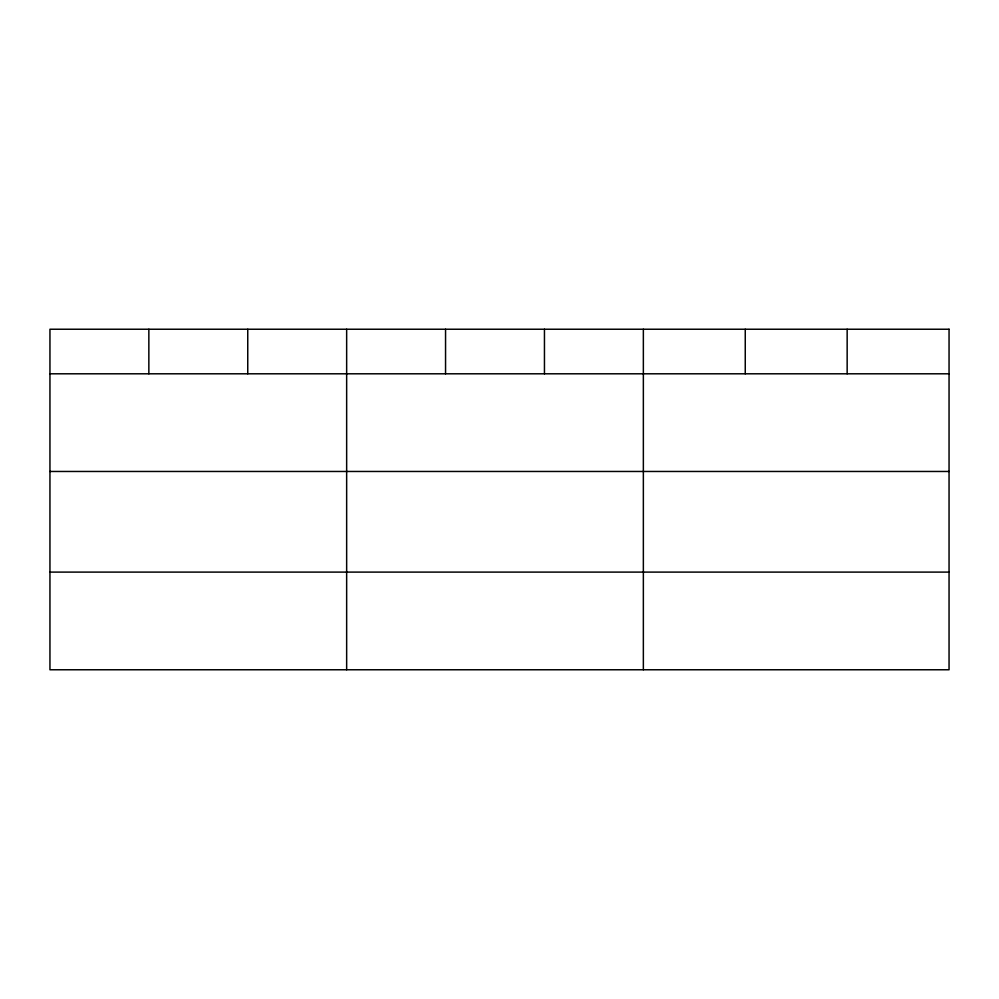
<?xml version="1.0" encoding="UTF-8"?>
<svg xmlns="http://www.w3.org/2000/svg" width="999" height="999" viewBox="0 0 999 999"><rect width="100%" height="100%" fill="white"/><g stroke="black" fill="none" stroke-linecap="round" stroke-linejoin="round"><path stroke-width="1.5" d="M49.95 373.801L949.05 373.801M49.95 471.466L949.05 471.466M49.95 572.102L949.05 572.102M847.152 329.233L847.152 373.801M745.254 329.233L745.254 373.801M643.356 329.233L643.356 669.767M544.455 329.233L544.455 373.801M445.554 329.233L445.554 373.801M346.653 329.233L346.653 669.767M247.752 329.233L247.752 373.801M148.851 329.233L148.851 373.801M949.05 329.233L49.95 329.233L49.95 669.767L949.05 669.767L949.05 329.233"/></g></svg>
